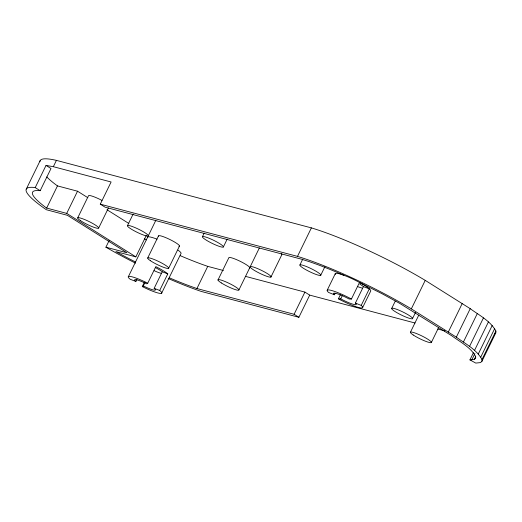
<?xml version="1.0" encoding="UTF-8"?>
<svg xmlns="http://www.w3.org/2000/svg" width="522" height="522" viewBox="0 0 522 522"><rect width="100%" height="100%" fill="white"/><g stroke="black" fill="none" stroke-linecap="round" stroke-linejoin="round"><path stroke-width="0.78" d="M351.41 299.041A19.745 2.884 26 0 0 332.103 290.623A19.745 2.884 26 0 0 328.606 292.464L334.426 294.773A12.691 1.853 26 0 1 336.677 293.592A12.691 1.853 26 0 1 349.087 299.002L351.41 299.041L359.501 282.461L381.81 293.586L399.565 303.302L451.928 335.887C460.267 342.06 470.59 347.176 475.699 356.591L475.601 358.307L474.283 359.43L469.93 359.886L473.415 352.728M469.93 359.886L475.77 363.084L480.468 362.594L481.897 361.381L482.002 359.527L495.9 331.033C490.38 320.86 479.229 315.334 470.224 308.665L425.234 280.373A99.669 14.557 26 0 0 311.386 227.886L56.415 160.371A95.069 13.885 26 0 0 39.94 161.618M481.897 361.381L495.796 332.886L495.9 331.033M26.283 189.088L40.181 160.593M109.118 240.622L105.914 247.2L126.957 252.772L67.397 215.312L46.354 209.733A95.069 13.885 26 0 1 33.088 187.352L35.215 187.6L46.027 165.422L53.335 166.688L111.108 181.989L100.289 204.161L105.079 207.175L301.957 259.31L309.141 261.613A92.668 13.539 26 0 1 343.822 275.283L345.884 276.04A19.745 2.884 26 0 1 370.672 291.1L362.588 307.68M146.304 235.409L135.837 256.87L66.712 213.387L46.654 208.076L45.851 207.502A88.068 12.867 26 0 1 38.876 190.556L40.174 190.706L50.993 168.528L46.027 165.422M53.335 166.688L56.415 160.371M46.654 208.076L57.472 185.897L77.524 191.209L87.794 197.668M66.712 213.387L77.524 191.209M77.667 217.968L88.486 195.789A11.654 1.703 26 0 1 101.927 200.402M98.665 228.023L108.432 207.991M127.544 225.517L133.13 214.072M128.438 276.536L147.726 236.981M148.189 236.016A11.654 1.703 26 0 0 134.376 227.324A11.654 1.703 26 0 0 131.035 228.956A11.654 1.703 26 0 0 148.189 236.016L155.863 220.277M144.398 282.258L142.291 286.585A18.648 2.721 26 0 0 160.737 291.296L159.699 290.454L167.784 273.88L166.753 273.039A18.648 2.721 26 0 0 155.83 266.631L147.739 283.211A18.648 2.721 26 0 0 129.293 278.5L130.33 279.335L135.883 281.443L136.94 279.277M147.693 258.051L158.512 235.879M142.291 286.585L143.322 285.945L145.077 282.343M143.322 285.945A11.595 1.696 26 0 0 154.793 288.875L154.147 288.353L162.231 271.773L161.592 271.251A11.595 1.696 26 0 0 155.465 267.61M168.665 268.23L179.477 246.051M161.592 293.26L180.886 253.712A18.648 2.721 26 0 0 177.956 250.071M202.445 236.694L204.187 233.119M169.409 277.841A89.131 13.017 26 0 0 190.908 286.415L196.924 288.542L207.736 266.37L223.409 270.52M223.357 246.978A11.654 1.703 26 0 0 208.519 238.039A11.654 1.703 26 0 0 206.823 240.492A11.654 1.703 26 0 0 223.357 246.978L227.194 239.109M217.974 280.027L228.793 257.848A11.654 1.703 26 0 1 240.244 261.333A11.654 1.703 26 0 1 249.529 268.04M238.965 289.84L249.777 267.669M250.273 266.585L259.343 247.983M270.918 277.084A11.654 1.703 26 0 0 257.105 268.393A11.654 1.703 26 0 0 253.764 270.024A11.654 1.703 26 0 0 270.918 277.084L281.73 254.906A11.654 1.703 26 0 0 281.312 253.731M100.289 204.161L297.488 256.387L311.386 227.886M299.935 264.922L302.721 259.199M196.924 288.542L294.101 314.277L304.913 292.105L309.703 295.113L415.003 323.001M168.267 278.52A96.126 14.042 26 0 0 201.153 291.406L298.884 317.285L309.703 295.113M320.704 275.342A11.654 1.703 26 0 0 306.46 266.54A11.654 1.703 26 0 0 303.791 268.51A11.654 1.703 26 0 0 320.704 275.342L324.893 266.755M327.235 290.173L335.32 273.593M334.426 294.773L335.124 293.344M359.723 284.046A12.691 1.853 26 0 1 363.416 286.637L369.302 288.816L361.217 305.396A19.745 2.884 26 0 1 357.72 307.23A19.745 2.884 26 0 1 338.406 298.819L340.514 294.493M338.406 298.819L340.729 298.858L342.471 295.282M340.729 298.858A12.691 1.853 26 0 0 353.14 304.267A12.691 1.853 26 0 0 355.391 303.086L363.416 286.637M391.794 308.254L395.284 301.103M482.002 359.527C476.482 349.355 465.33 343.828 456.326 337.16L411.336 308.867L425.234 280.373M412.439 318.753A11.654 1.703 26 0 0 398.625 310.061A11.654 1.703 26 0 0 395.291 311.693A11.654 1.703 26 0 0 412.439 318.753L415.584 312.313M410.396 332.305L418.774 315.138M431.387 342.399L438.715 327.379M448.281 332.103L462.179 303.608M456.326 337.16L470.224 308.665M463.451 341.956L477.349 313.461M469.546 346.406L483.444 317.911M474.511 350.451L488.409 321.95M471.764 359.939L474.903 353.505M474.283 359.43L475.679 356.572M478.282 354.02L492.181 325.526M480.795 357.061L494.693 328.566M494.367 334.1L495.796 332.886M147.739 283.211L146.708 283.844A11.595 1.696 26 0 0 135.244 280.921L135.883 281.443M245.353 276.327L304.913 292.105M437.795 329.03L444.861 330.909M135.837 256.87L115.884 251.584L123.257 255.617A89.131 13.017 26 0 0 135.629 262.057M207.736 266.37L201.72 264.243A89.131 13.017 26 0 1 180.227 255.669M343.822 275.283L341.91 274.579A19.745 2.884 26 0 0 335.405 274.474M162.231 271.773L167.784 273.88M154.147 288.353L159.699 290.454M355.391 303.086L361.217 305.396M35.215 187.6L40.174 190.706M294.101 314.277L298.884 317.285M106.958 209.72L128.862 223.501M57.472 185.897L56.663 185.323A88.068 12.867 26 0 1 46.784 176.925M158.714 236.466A11.654 1.703 26 0 1 169.591 239.363A11.654 1.703 26 0 1 178.968 246.293M146.441 239.879A89.131 13.017 26 0 1 144.346 238.815M147.589 237.706A18.648 2.721 26 0 1 157.031 239.167M135.505 263.147A96.126 14.042 26 0 1 105.914 247.2M297.488 256.387A99.669 14.557 26 0 1 411.336 308.867M362.131 288.066A12.691 1.853 26 0 1 357.505 286.532M161.181 273.345A11.595 1.696 26 0 1 154.134 270.677M221.348 282.937A11.654 1.703 26 0 0 238.711 290.212A11.654 1.703 26 0 0 225.354 281.645A11.654 1.703 26 0 0 221.348 282.937M150.343 260.674A11.654 1.703 26 0 0 168.149 268.471A11.654 1.703 26 0 0 156.045 260.276A11.654 1.703 26 0 0 150.343 260.674M80.577 220.695A11.654 1.703 26 0 0 98.247 228.31A11.654 1.703 26 0 0 85.673 219.977A11.654 1.703 26 0 0 80.577 220.695M413.222 334.993A11.654 1.703 26 0 0 430.937 342.673A11.654 1.703 26 0 0 418.52 334.387A11.654 1.703 26 0 0 413.222 334.993"/></g></svg>
